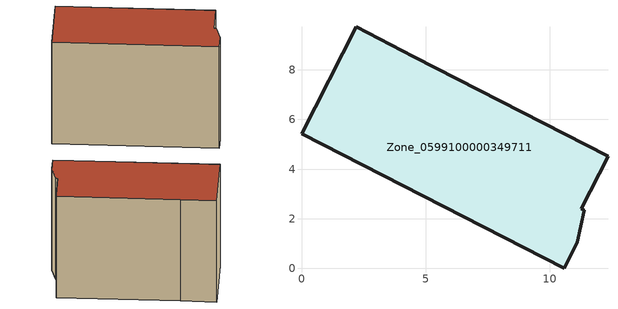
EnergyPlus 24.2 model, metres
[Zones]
Zone_0599100000349711
 floor ground (C_G): 10.58,0 0,5.42 2.2,9.74 4.52,8.52 12.35,4.51 11.27,2.4 11.39,2.34 11.12,1.05 z3.96
 wall outside (C_F): 0,5.42 10.58,0 11.12,1.05 11.39,2.34 11.27,2.4 12.35,4.51 4.52,8.52 2.2,9.74 0,5.42 z3.96:12.44
 roof outside (C_R): 11.12,1.05 11.39,2.34 11.27,2.4 12.35,4.51 4.52,8.52 2.2,9.74 0,5.42 10.58,0 z12.44
[BUILDING]
Pand.0599100000349711: North Axis=0; Terrain=City; Loads Convergence Tolerance Value=0.04; Temperature Convergence Tolerance Value=0.4; Solar Distribution=FullExterior; Maximum Number of Warmup Days=25; Minimum Number of Warmup Days=1
[Site:Location]
Rotterdam.The.Hague.AP_ZH_NLD Design_Conditions: Latitude=51.96; Longitude=4.45; Time Zone=1; Elevation=-4.5
[SITE:GROUNDTEMPERATURE:BUILDINGSURFACE]
18, 18, 18, 18, 18, 18, 18, 18, 18, 18, 18, 18
[MATERIAL] Thermal Absorptance=0.9; Solar Absorptance=0.7; Visible Absorptance=0.7
Name | Roughness | Thickness | Conductivity | Density | Specific Heat
G.TI.1992-2005 | MediumSmooth | 0.15 | 0.06 | 540 | 1210
F.TI.1992-2005 | Rough | 0.3 | 0.12 | 1920 | 840
R.TI.1992-2005 | MediumRough | 0.2 | 0.08 | 1500 | 1000
[CONSTRUCTION]
C_G: G.TI.1992-2005
C_F: F.TI.1992-2005
C_R: R.TI.1992-2005
[ZONE]
Zone_0599100000349711: Type=1; Multiplier=1; Ceiling Height=Autocalculate; Volume=Autocalculate; Floor Area=autocalculate; Part of Total Floor Area=Yes
[ZONEINFILTRATION:DESIGNFLOWRATE]
Infil_Zone_0599100000349711: Zone or ZoneList or Space or SpaceList=Zone_0599100000349711; Schedule=AlwaysOn; Design Flow Rate Calculation Method=Flow/Area; Flow Rate per Floor Area=0.0015; Constant Term Coefficient=1; Temperature Term Coefficient=0; Velocity Term Coefficient=0; Velocity Squared Term Coefficient=0
[HVACTEMPLATE:ZONE:IDEALLOADSAIRSYSTEM]
Zone_0599100000349711: Maximum Heating Supply Air Temperature=50; Minimum Cooling Supply Air Temperature=13; Maximum Heating Supply Air Humidity Ratio=0.0156; Minimum Cooling Supply Air Humidity Ratio=0.0077; Heating Limit=NoLimit; Cooling Limit=NoLimit; Dehumidification Control Type=ConstantSensibleHeatRatio; Cooling Sensible Heat Ratio=0.7; Dehumidification Setpoint=60; Humidification Control Type=None; Humidification Setpoint=30; Outdoor Air Method=None; Outdoor Air Flow Rate per Person=0.00944; Outdoor Air Flow Rate per Zone Floor Area=0; Outdoor Air Flow Rate per Zone=0; Demand Controlled Ventilation Type=None; Outdoor Air Economizer Type=NoEconomizer; Heat Recovery Type=None; Sensible Heat Recovery Effectiveness=0.7; Latent Heat Recovery Effectiveness=0.65
[ZONECONTROL:THERMOSTAT]
ThermostatControl_Zone_0599100000349711: Zone or ZoneList=Zone_0599100000349711; Control Type Schedule=DualSetpointControlType; Control 1=Thermostat_Zone_0599100000349711; Temperature Difference Between Cutout And Setpoint=0
[THERMOSTATSETPOINT:DUALSETPOINT]
Thermostat_Zone_0599100000349711: Heating Setpoint Temperature Schedule=HeatingSetpoint_Zone_0599100000349711; Cooling Setpoint Temperature Schedule=CoolingSetpoint_Zone_0599100000349711
[SCHEDULE:COMPACT]
HeatingSetpoint_Zone_0599100000349711: Through: 12/31, For: AllDays, Until: 24:00, 21
CoolingSetpoint_Zone_0599100000349711: Through: 12/31, For: AllDays, Until: 24:00, 24
DualSetpointControlType: Through: 12/31, For: AllDays, Until: 24:00, 4
AlwaysOn: Through: 12/31, For: AllDays, Until: 24:00, 1
